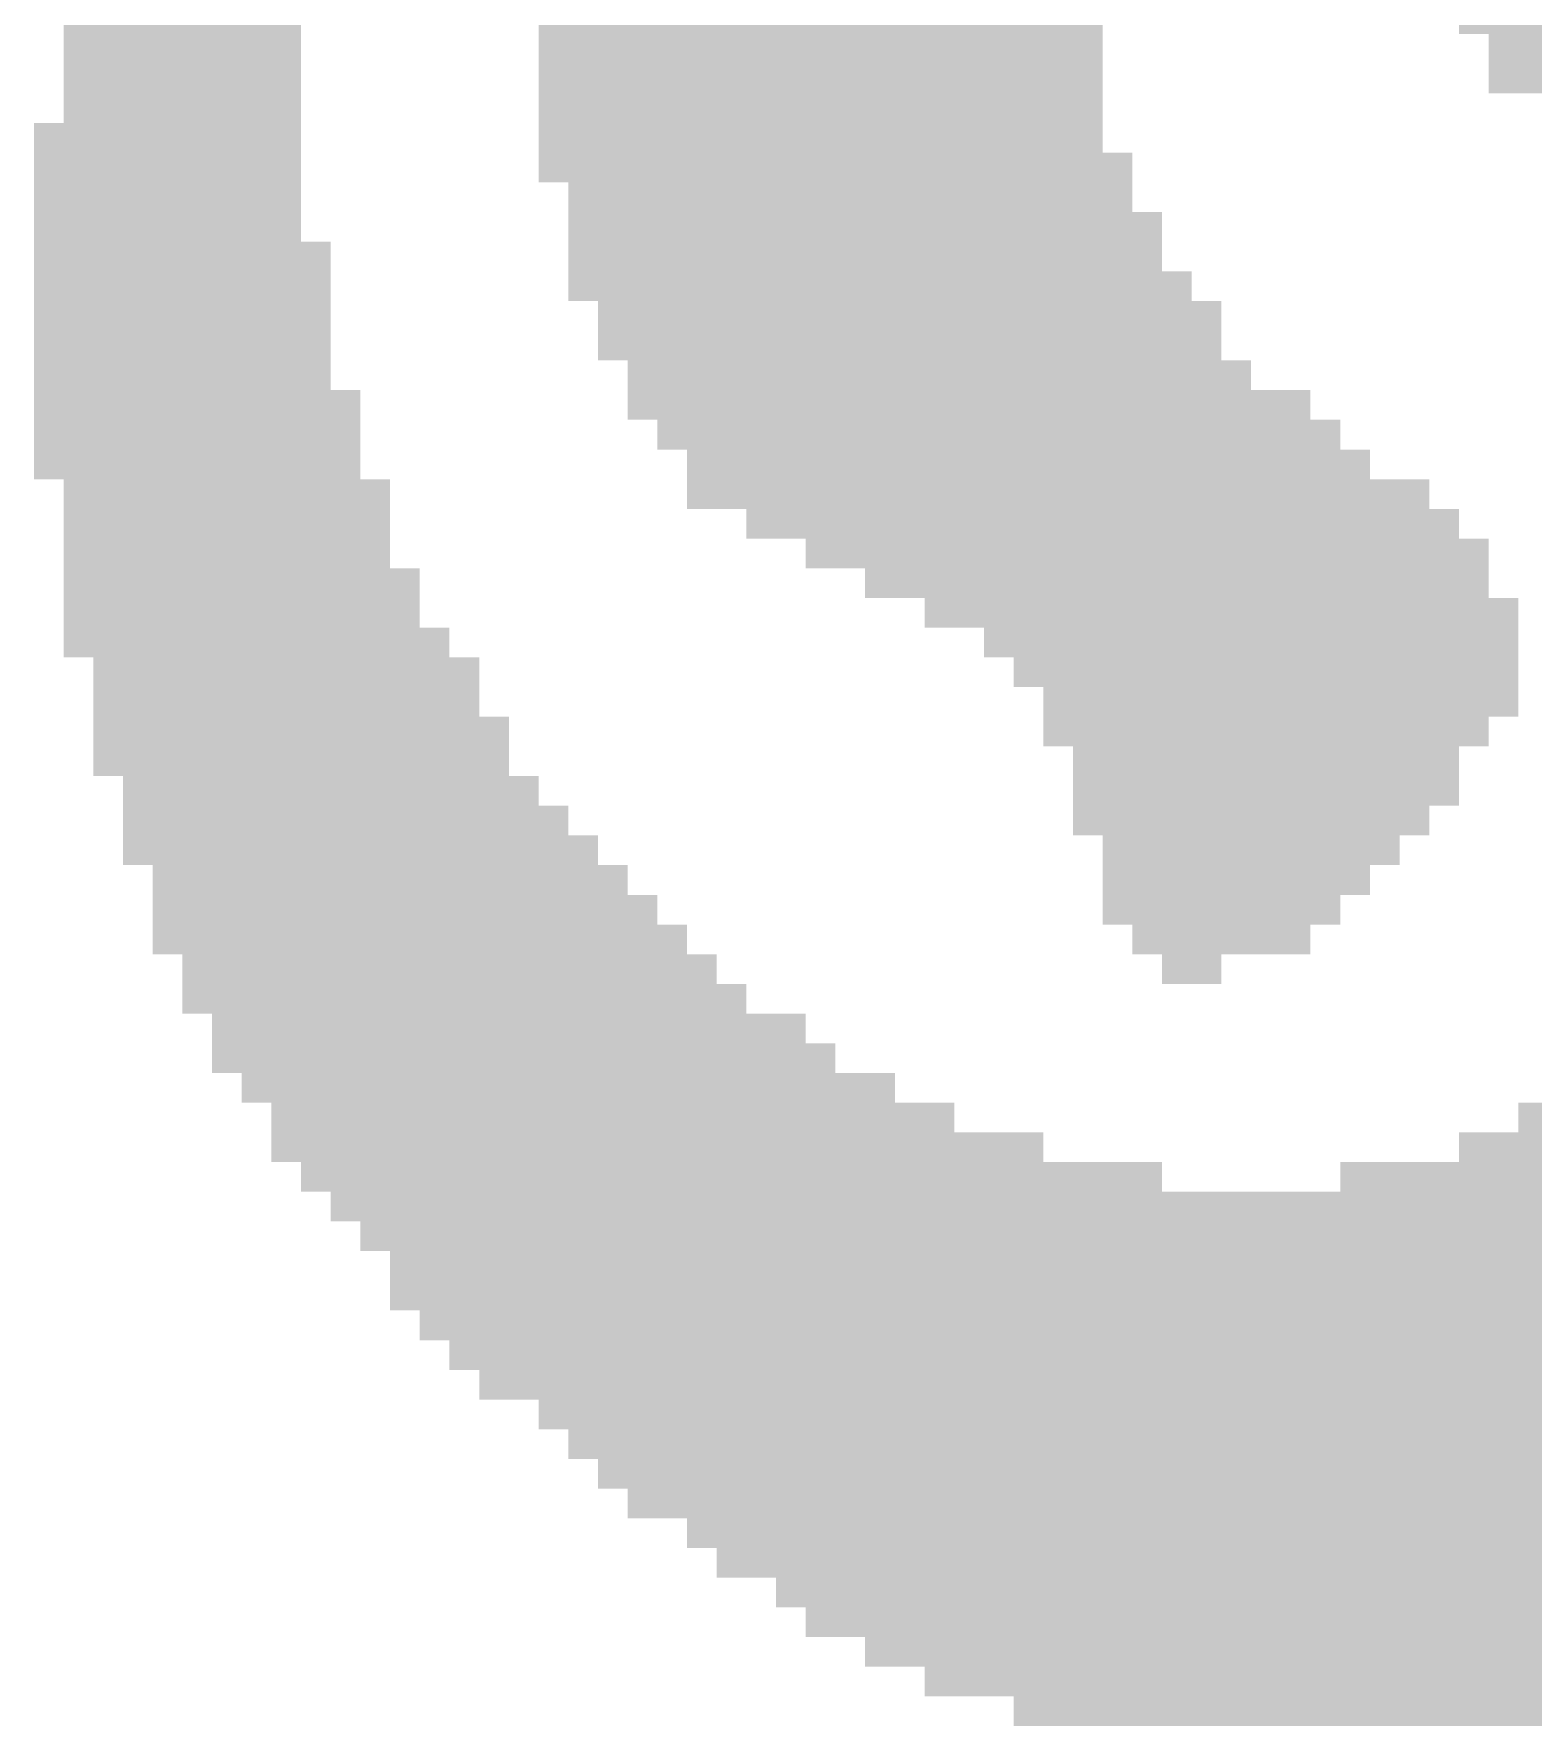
# Model space of a CAD drawing. Extents: x -33.1 to 40.1, y -20.3 to 20.1.
# Drawn here: x 34.668 to 35.951, y -18.673 to -17.225 of the extents above; entities that cross this region are included whole.
import ezdxf

# ---------------------------------------------------------------- set-up
doc = ezdxf.new("R2010")
doc.units = 0
doc.layers.add('21', color=253, linetype='CONTINUOUS')

# ---------------------------------------------------------------- blocks, each defined once
blk = doc.blocks.new('RECT')
blk.add_solid([(-0.5, -0.5), (0.5, -0.5), (-0.5, 0.5), (0.5, 0.5)])

msp = doc.modelspace()

# ---------------------------------------------------------------- block references
at = {"layer": '21', "xscale": 0.0254, "yscale": 0.0254, "rotation": 90}
for p in [(34.7064, -17.2124), (34.7318, -17.2124), (34.7572, -17.2124), (34.7826, -17.2124), (34.808, -17.2124), (34.8334, -17.2124), (34.8588, -17.2124), (34.8842, -17.2124), (35.1128, -17.2124), (35.1382, -17.2124), (35.1636, -17.2124), (35.189, -17.2124), (35.2144, -17.2124), (35.2398, -17.2124), (35.2652, -17.2124), (35.2906, -17.2124), (35.316, -17.2124), (35.3414, -17.2124), (35.3668, -17.2124), (35.3922, -17.2124), (35.4176, -17.2124), (35.443, -17.2124), (35.4684, -17.2124), (35.4938, -17.2124), (35.5192, -17.2124), (35.5446, -17.2124), (35.57, -17.2124), (35.9002, -17.2124), (35.9256, -17.2124), (35.951, -17.2124), (34.7064, -17.2378), (34.7318, -17.2378), (34.7572, -17.2378), (34.7826, -17.2378), (34.808, -17.2378), (34.8334, -17.2378), (34.8588, -17.2378), (34.8842, -17.2378), (35.1128, -17.2378), (35.1382, -17.2378), (35.1636, -17.2378), (35.189, -17.2378), (35.2144, -17.2378), (35.2398, -17.2378), (35.2652, -17.2378), (35.2906, -17.2378), (35.316, -17.2378), (35.3414, -17.2378), (35.3668, -17.2378), (35.3922, -17.2378), (35.4176, -17.2378), (35.443, -17.2378), (35.4684, -17.2378), (35.4938, -17.2378), (35.5192, -17.2378), (35.5446, -17.2378), (35.57, -17.2378), (35.9256, -17.2378), (35.951, -17.2378), (34.7064, -17.2632), (34.7318, -17.2632), (34.7572, -17.2632), (34.7826, -17.2632), (34.808, -17.2632), (34.8334, -17.2632), (34.8588, -17.2632), (34.8842, -17.2632), (35.1128, -17.2632), (35.1382, -17.2632), (35.1636, -17.2632), (35.189, -17.2632), (35.2144, -17.2632), (35.2398, -17.2632), (35.2652, -17.2632), (35.2906, -17.2632), (35.316, -17.2632), (35.3414, -17.2632), (35.3668, -17.2632), (35.3922, -17.2632), (35.4176, -17.2632), (35.443, -17.2632), (35.4684, -17.2632), (35.4938, -17.2632), (35.5192, -17.2632), (35.5446, -17.2632), (35.57, -17.2632), (35.9256, -17.2632), (35.951, -17.2632), (34.7064, -17.2886), (34.7318, -17.2886), (34.7572, -17.2886), (34.7826, -17.2886), (34.808, -17.2886), (34.8334, -17.2886), (34.8588, -17.2886), (34.8842, -17.2886), (35.1128, -17.2886), (35.1382, -17.2886), (35.1636, -17.2886), (35.189, -17.2886), (35.2144, -17.2886), (35.2398, -17.2886), (35.2652, -17.2886), (35.2906, -17.2886), (35.316, -17.2886), (35.3414, -17.2886), (35.3668, -17.2886), (35.3922, -17.2886), (35.4176, -17.2886), (35.443, -17.2886), (35.4684, -17.2886), (35.4938, -17.2886), (35.5192, -17.2886), (35.5446, -17.2886), (35.57, -17.2886), (34.681, -17.314), (34.7064, -17.314), (34.7318, -17.314), (34.7572, -17.314), (34.7826, -17.314), (34.808, -17.314), (34.8334, -17.314), (34.8588, -17.314), (34.8842, -17.314), (35.1128, -17.314), (35.1382, -17.314), (35.1636, -17.314), (35.189, -17.314), (35.2144, -17.314), (35.2398, -17.314), (35.2652, -17.314), (35.2906, -17.314), (35.316, -17.314), (35.3414, -17.314), (35.3668, -17.314), (35.3922, -17.314), (35.4176, -17.314), (35.443, -17.314), (35.4684, -17.314), (35.4938, -17.314), (35.5192, -17.314), (35.5446, -17.314), (35.57, -17.314), (34.681, -17.3394), (34.7064, -17.3394), (34.7318, -17.3394), (34.7572, -17.3394), (34.7826, -17.3394), (34.808, -17.3394), (34.8334, -17.3394), (34.8588, -17.3394), (34.8842, -17.3394), (35.1128, -17.3394), (35.1382, -17.3394), (35.1636, -17.3394), (35.189, -17.3394), (35.2144, -17.3394), (35.2398, -17.3394), (35.2652, -17.3394), (35.2906, -17.3394), (35.316, -17.3394), (35.3414, -17.3394), (35.3668, -17.3394), (35.3922, -17.3394), (35.4176, -17.3394), (35.443, -17.3394), (35.4684, -17.3394), (35.4938, -17.3394), (35.5192, -17.3394), (35.5446, -17.3394), (35.57, -17.3394), (35.5954, -17.3394), (34.681, -17.3648), (34.7064, -17.3648), (34.7318, -17.3648), (34.7572, -17.3648), (34.7826, -17.3648), (34.808, -17.3648), (34.8334, -17.3648), (34.8588, -17.3648), (34.8842, -17.3648), (35.1382, -17.3648), (35.1636, -17.3648), (35.189, -17.3648), (35.2144, -17.3648), (35.2398, -17.3648), (35.2652, -17.3648), (35.2906, -17.3648), (35.316, -17.3648), (35.3414, -17.3648), (35.3668, -17.3648), (35.3922, -17.3648), (35.4176, -17.3648), (35.443, -17.3648), (35.4684, -17.3648), (35.4938, -17.3648), (35.5192, -17.3648), (35.5446, -17.3648), (35.57, -17.3648), (35.5954, -17.3648), (34.681, -17.3902), (34.7064, -17.3902), (34.7318, -17.3902), (34.7572, -17.3902), (34.7826, -17.3902), (34.808, -17.3902), (34.8334, -17.3902), (34.8588, -17.3902), (34.8842, -17.3902), (35.1382, -17.3902), (35.1636, -17.3902), (35.189, -17.3902), (35.2144, -17.3902), (35.2398, -17.3902), (35.2652, -17.3902), (35.2906, -17.3902), (35.316, -17.3902), (35.3414, -17.3902), (35.3668, -17.3902), (35.3922, -17.3902), (35.4176, -17.3902), (35.443, -17.3902), (35.4684, -17.3902), (35.4938, -17.3902), (35.5192, -17.3902), (35.5446, -17.3902), (35.57, -17.3902), (35.5954, -17.3902), (35.6208, -17.3902), (34.681, -17.4156), (34.7064, -17.4156), (34.7318, -17.4156), (34.7572, -17.4156), (34.7826, -17.4156), (34.808, -17.4156), (34.8334, -17.4156), (34.8588, -17.4156), (34.8842, -17.4156), (34.9096, -17.4156), (35.1382, -17.4156), (35.1636, -17.4156), (35.189, -17.4156), (35.2144, -17.4156), (35.2398, -17.4156), (35.2652, -17.4156), (35.2906, -17.4156), (35.316, -17.4156), (35.3414, -17.4156), (35.3668, -17.4156), (35.3922, -17.4156), (35.4176, -17.4156), (35.443, -17.4156), (35.4684, -17.4156), (35.4938, -17.4156), (35.5192, -17.4156), (35.5446, -17.4156), (35.57, -17.4156), (35.5954, -17.4156), (35.6208, -17.4156), (34.681, -17.441), (34.7064, -17.441), (34.7318, -17.441), (34.7572, -17.441), (34.7826, -17.441), (34.808, -17.441), (34.8334, -17.441), (34.8588, -17.441), (34.8842, -17.441), (34.9096, -17.441), (35.1382, -17.441), (35.1636, -17.441), (35.189, -17.441), (35.2144, -17.441), (35.2398, -17.441), (35.2652, -17.441), (35.2906, -17.441), (35.316, -17.441), (35.3414, -17.441), (35.3668, -17.441), (35.3922, -17.441), (35.4176, -17.441), (35.443, -17.441), (35.4684, -17.441), (35.4938, -17.441), (35.5192, -17.441), (35.5446, -17.441), (35.57, -17.441), (35.5954, -17.441), (35.6208, -17.441), (35.6462, -17.441), (34.681, -17.4664), (34.7064, -17.4664), (34.7318, -17.4664), (34.7572, -17.4664), (34.7826, -17.4664), (34.808, -17.4664), (34.8334, -17.4664), (34.8588, -17.4664), (34.8842, -17.4664), (34.9096, -17.4664), (35.1636, -17.4664), (35.189, -17.4664), (35.2144, -17.4664), (35.2398, -17.4664), (35.2652, -17.4664), (35.2906, -17.4664), (35.316, -17.4664), (35.3414, -17.4664), (35.3668, -17.4664), (35.3922, -17.4664), (35.4176, -17.4664), (35.443, -17.4664), (35.4684, -17.4664), (35.4938, -17.4664), (35.5192, -17.4664), (35.5446, -17.4664), (35.57, -17.4664), (35.5954, -17.4664), (35.6208, -17.4664), (35.6462, -17.4664), (35.6716, -17.4664), (34.681, -17.4918), (34.7064, -17.4918), (34.7318, -17.4918), (34.7572, -17.4918), (34.7826, -17.4918), (34.808, -17.4918), (34.8334, -17.4918), (34.8588, -17.4918), (34.8842, -17.4918), (34.9096, -17.4918), (35.1636, -17.4918), (35.189, -17.4918), (35.2144, -17.4918), (35.2398, -17.4918), (35.2652, -17.4918), (35.2906, -17.4918), (35.316, -17.4918), (35.3414, -17.4918), (35.3668, -17.4918), (35.3922, -17.4918), (35.4176, -17.4918), (35.443, -17.4918), (35.4684, -17.4918), (35.4938, -17.4918), (35.5192, -17.4918), (35.5446, -17.4918), (35.57, -17.4918), (35.5954, -17.4918), (35.6208, -17.4918), (35.6462, -17.4918), (35.6716, -17.4918), (34.681, -17.5172), (34.7064, -17.5172), (34.7318, -17.5172), (34.7572, -17.5172), (34.7826, -17.5172), (34.808, -17.5172), (34.8334, -17.5172), (34.8588, -17.5172), (34.8842, -17.5172), (34.9096, -17.5172), (35.189, -17.5172), (35.2144, -17.5172), (35.2398, -17.5172), (35.2652, -17.5172), (35.2906, -17.5172), (35.316, -17.5172), (35.3414, -17.5172), (35.3668, -17.5172), (35.3922, -17.5172), (35.4176, -17.5172), (35.443, -17.5172), (35.4684, -17.5172), (35.4938, -17.5172), (35.5192, -17.5172), (35.5446, -17.5172), (35.57, -17.5172), (35.5954, -17.5172), (35.6208, -17.5172), (35.6462, -17.5172), (35.6716, -17.5172), (35.697, -17.5172), (34.681, -17.5426), (34.7064, -17.5426), (34.7318, -17.5426), (34.7572, -17.5426), (34.7826, -17.5426), (34.808, -17.5426), (34.8334, -17.5426), (34.8588, -17.5426), (34.8842, -17.5426), (34.9096, -17.5426), (34.935, -17.5426), (35.189, -17.5426), (35.2144, -17.5426), (35.2398, -17.5426), (35.2652, -17.5426), (35.2906, -17.5426), (35.316, -17.5426), (35.3414, -17.5426), (35.3668, -17.5426), (35.3922, -17.5426), (35.4176, -17.5426), (35.443, -17.5426), (35.4684, -17.5426), (35.4938, -17.5426), (35.5192, -17.5426), (35.5446, -17.5426), (35.57, -17.5426), (35.5954, -17.5426), (35.6208, -17.5426), (35.6462, -17.5426), (35.6716, -17.5426), (35.697, -17.5426), (35.7224, -17.5426), (35.7478, -17.5426), (34.681, -17.568), (34.7064, -17.568), (34.7318, -17.568), (34.7572, -17.568), (34.7826, -17.568), (34.808, -17.568), (34.8334, -17.568), (34.8588, -17.568), (34.8842, -17.568), (34.9096, -17.568), (34.935, -17.568), (35.2144, -17.568), (35.2398, -17.568), (35.2652, -17.568), (35.2906, -17.568), (35.316, -17.568), (35.3414, -17.568), (35.3668, -17.568), (35.3922, -17.568), (35.4176, -17.568), (35.443, -17.568), (35.4684, -17.568), (35.4938, -17.568), (35.5192, -17.568), (35.5446, -17.568), (35.57, -17.568), (35.5954, -17.568), (35.6208, -17.568), (35.6462, -17.568), (35.6716, -17.568), (35.697, -17.568), (35.7224, -17.568), (35.7478, -17.568), (35.7732, -17.568), (34.681, -17.5934), (34.7064, -17.5934), (34.7318, -17.5934), (34.7572, -17.5934), (34.7826, -17.5934), (34.808, -17.5934), (34.8334, -17.5934), (34.8588, -17.5934), (34.8842, -17.5934), (34.9096, -17.5934), (34.935, -17.5934), (35.2398, -17.5934), (35.2652, -17.5934), (35.2906, -17.5934), (35.316, -17.5934), (35.3414, -17.5934), (35.3668, -17.5934), (35.3922, -17.5934), (35.4176, -17.5934), (35.443, -17.5934), (35.4684, -17.5934), (35.4938, -17.5934), (35.5192, -17.5934), (35.5446, -17.5934), (35.57, -17.5934), (35.5954, -17.5934), (35.6208, -17.5934), (35.6462, -17.5934), (35.6716, -17.5934), (35.697, -17.5934), (35.7224, -17.5934), (35.7478, -17.5934), (35.7732, -17.5934), (35.7986, -17.5934), (34.7064, -17.6188), (34.7318, -17.6188), (34.7572, -17.6188), (34.7826, -17.6188), (34.808, -17.6188), (34.8334, -17.6188), (34.8588, -17.6188), (34.8842, -17.6188), (34.9096, -17.6188), (34.935, -17.6188), (34.9604, -17.6188), (35.2398, -17.6188), (35.2652, -17.6188), (35.2906, -17.6188), (35.316, -17.6188), (35.3414, -17.6188), (35.3668, -17.6188), (35.3922, -17.6188), (35.4176, -17.6188), (35.443, -17.6188), (35.4684, -17.6188), (35.4938, -17.6188), (35.5192, -17.6188), (35.5446, -17.6188), (35.57, -17.6188), (35.5954, -17.6188), (35.6208, -17.6188), (35.6462, -17.6188), (35.6716, -17.6188), (35.697, -17.6188), (35.7224, -17.6188), (35.7478, -17.6188), (35.7732, -17.6188), (35.7986, -17.6188), (35.824, -17.6188), (35.8494, -17.6188), (34.7064, -17.6442), (34.7318, -17.6442), (34.7572, -17.6442), (34.7826, -17.6442), (34.808, -17.6442), (34.8334, -17.6442), (34.8588, -17.6442), (34.8842, -17.6442), (34.9096, -17.6442), (34.935, -17.6442), (34.9604, -17.6442), (35.2906, -17.6442), (35.316, -17.6442), (35.3414, -17.6442), (35.3668, -17.6442), (35.3922, -17.6442), (35.4176, -17.6442), (35.443, -17.6442), (35.4684, -17.6442), (35.4938, -17.6442), (35.5192, -17.6442), (35.5446, -17.6442), (35.57, -17.6442), (35.5954, -17.6442), (35.6208, -17.6442), (35.6462, -17.6442), (35.6716, -17.6442), (35.697, -17.6442), (35.7224, -17.6442), (35.7478, -17.6442), (35.7732, -17.6442), (35.7986, -17.6442), (35.824, -17.6442), (35.8494, -17.6442), (35.8748, -17.6442), (34.7064, -17.6696), (34.7318, -17.6696), (34.7572, -17.6696), (34.7826, -17.6696), (34.808, -17.6696), (34.8334, -17.6696), (34.8588, -17.6696), (34.8842, -17.6696), (34.9096, -17.6696), (34.935, -17.6696), (34.9604, -17.6696), (35.3414, -17.6696), (35.3668, -17.6696), (35.3922, -17.6696), (35.4176, -17.6696), (35.443, -17.6696), (35.4684, -17.6696), (35.4938, -17.6696), (35.5192, -17.6696), (35.5446, -17.6696), (35.57, -17.6696), (35.5954, -17.6696), (35.6208, -17.6696), (35.6462, -17.6696), (35.6716, -17.6696), (35.697, -17.6696), (35.7224, -17.6696), (35.7478, -17.6696), (35.7732, -17.6696), (35.7986, -17.6696), (35.824, -17.6696), (35.8494, -17.6696), (35.8748, -17.6696), (35.9002, -17.6696), (34.7064, -17.695), (34.7318, -17.695), (34.7572, -17.695), (34.7826, -17.695), (34.808, -17.695), (34.8334, -17.695), (34.8588, -17.695), (34.8842, -17.695), (34.9096, -17.695), (34.935, -17.695), (34.9604, -17.695), (34.9858, -17.695), (35.3922, -17.695), (35.4176, -17.695), (35.443, -17.695), (35.4684, -17.695), (35.4938, -17.695), (35.5192, -17.695), (35.5446, -17.695), (35.57, -17.695), (35.5954, -17.695), (35.6208, -17.695), (35.6462, -17.695), (35.6716, -17.695), (35.697, -17.695), (35.7224, -17.695), (35.7478, -17.695), (35.7732, -17.695), (35.7986, -17.695), (35.824, -17.695), (35.8494, -17.695), (35.8748, -17.695), (35.9002, -17.695), (34.7064, -17.7204), (34.7318, -17.7204), (34.7572, -17.7204), (34.7826, -17.7204), (34.808, -17.7204), (34.8334, -17.7204), (34.8588, -17.7204), (34.8842, -17.7204), (34.9096, -17.7204), (34.935, -17.7204), (34.9604, -17.7204), (34.9858, -17.7204), (35.443, -17.7204), (35.4684, -17.7204), (35.4938, -17.7204), (35.5192, -17.7204), (35.5446, -17.7204), (35.57, -17.7204), (35.5954, -17.7204), (35.6208, -17.7204), (35.6462, -17.7204), (35.6716, -17.7204), (35.697, -17.7204), (35.7224, -17.7204), (35.7478, -17.7204), (35.7732, -17.7204), (35.7986, -17.7204), (35.824, -17.7204), (35.8494, -17.7204), (35.8748, -17.7204), (35.9002, -17.7204), (35.9256, -17.7204), (34.7064, -17.7458), (34.7318, -17.7458), (34.7572, -17.7458), (34.7826, -17.7458), (34.808, -17.7458), (34.8334, -17.7458), (34.8588, -17.7458), (34.8842, -17.7458), (34.9096, -17.7458), (34.935, -17.7458), (34.9604, -17.7458), (34.9858, -17.7458), (35.0112, -17.7458), (35.4938, -17.7458), (35.5192, -17.7458), (35.5446, -17.7458), (35.57, -17.7458), (35.5954, -17.7458), (35.6208, -17.7458), (35.6462, -17.7458), (35.6716, -17.7458), (35.697, -17.7458), (35.7224, -17.7458), (35.7478, -17.7458), (35.7732, -17.7458), (35.7986, -17.7458), (35.824, -17.7458), (35.8494, -17.7458), (35.8748, -17.7458), (35.9002, -17.7458), (35.9256, -17.7458), (34.7318, -17.7712), (34.7572, -17.7712), (34.7826, -17.7712), (34.808, -17.7712), (34.8334, -17.7712), (34.8588, -17.7712), (34.8842, -17.7712), (34.9096, -17.7712), (34.935, -17.7712), (34.9604, -17.7712), (34.9858, -17.7712), (35.0112, -17.7712), (35.0366, -17.7712), (35.5192, -17.7712), (35.5446, -17.7712), (35.57, -17.7712), (35.5954, -17.7712), (35.6208, -17.7712), (35.6462, -17.7712), (35.6716, -17.7712), (35.697, -17.7712), (35.7224, -17.7712), (35.7478, -17.7712), (35.7732, -17.7712), (35.7986, -17.7712), (35.824, -17.7712), (35.8494, -17.7712), (35.8748, -17.7712), (35.9002, -17.7712), (35.9256, -17.7712), (34.7318, -17.7966), (34.7572, -17.7966), (34.7826, -17.7966), (34.808, -17.7966), (34.8334, -17.7966), (34.8588, -17.7966), (34.8842, -17.7966), (34.9096, -17.7966), (34.935, -17.7966), (34.9604, -17.7966), (34.9858, -17.7966), (35.0112, -17.7966), (35.0366, -17.7966), (35.5446, -17.7966), (35.57, -17.7966), (35.5954, -17.7966), (35.6208, -17.7966), (35.6462, -17.7966), (35.6716, -17.7966), (35.697, -17.7966), (35.7224, -17.7966), (35.7478, -17.7966), (35.7732, -17.7966), (35.7986, -17.7966), (35.824, -17.7966), (35.8494, -17.7966), (35.8748, -17.7966), (35.9002, -17.7966), (35.9256, -17.7966), (34.7318, -17.822), (34.7572, -17.822), (34.7826, -17.822), (34.808, -17.822), (34.8334, -17.822), (34.8588, -17.822), (34.8842, -17.822), (34.9096, -17.822), (34.935, -17.822), (34.9604, -17.822), (34.9858, -17.822), (35.0112, -17.822), (35.0366, -17.822), (35.062, -17.822), (35.5446, -17.822), (35.57, -17.822), (35.5954, -17.822), (35.6208, -17.822), (35.6462, -17.822), (35.6716, -17.822), (35.697, -17.822), (35.7224, -17.822), (35.7478, -17.822), (35.7732, -17.822), (35.7986, -17.822), (35.824, -17.822), (35.8494, -17.822), (35.8748, -17.822), (35.9002, -17.822), (34.7318, -17.8474), (34.7572, -17.8474), (34.7826, -17.8474), (34.808, -17.8474), (34.8334, -17.8474), (34.8588, -17.8474), (34.8842, -17.8474), (34.9096, -17.8474), (34.935, -17.8474), (34.9604, -17.8474), (34.9858, -17.8474), (35.0112, -17.8474), (35.0366, -17.8474), (35.062, -17.8474), (35.57, -17.8474), (35.5954, -17.8474), (35.6208, -17.8474), (35.6462, -17.8474), (35.6716, -17.8474), (35.697, -17.8474), (35.7224, -17.8474), (35.7478, -17.8474), (35.7732, -17.8474), (35.7986, -17.8474), (35.824, -17.8474), (35.8494, -17.8474), (35.8748, -17.8474), (34.7572, -17.8728), (34.7826, -17.8728), (34.808, -17.8728), (34.8334, -17.8728), (34.8588, -17.8728), (34.8842, -17.8728), (34.9096, -17.8728), (34.935, -17.8728), (34.9604, -17.8728), (34.9858, -17.8728), (35.0112, -17.8728), (35.0366, -17.8728), (35.062, -17.8728), (35.0874, -17.8728), (35.57, -17.8728), (35.5954, -17.8728), (35.6208, -17.8728), (35.6462, -17.8728), (35.6716, -17.8728), (35.697, -17.8728), (35.7224, -17.8728), (35.7478, -17.8728), (35.7732, -17.8728), (35.7986, -17.8728), (35.824, -17.8728), (35.8494, -17.8728), (35.8748, -17.8728), (34.7572, -17.8982), (34.7826, -17.8982), (34.808, -17.8982), (34.8334, -17.8982), (34.8588, -17.8982), (34.8842, -17.8982), (34.9096, -17.8982), (34.935, -17.8982), (34.9604, -17.8982), (34.9858, -17.8982), (35.0112, -17.8982), (35.0366, -17.8982), (35.062, -17.8982), (35.0874, -17.8982), (35.1128, -17.8982), (35.57, -17.8982), (35.5954, -17.8982), (35.6208, -17.8982), (35.6462, -17.8982), (35.6716, -17.8982), (35.697, -17.8982), (35.7224, -17.8982), (35.7478, -17.8982), (35.7732, -17.8982), (35.7986, -17.8982), (35.824, -17.8982), (35.8494, -17.8982), (34.7572, -17.9236), (34.7826, -17.9236), (34.808, -17.9236), (34.8334, -17.9236), (34.8588, -17.9236), (34.8842, -17.9236), (34.9096, -17.9236), (34.935, -17.9236), (34.9604, -17.9236), (34.9858, -17.9236), (35.0112, -17.9236), (35.0366, -17.9236), (35.062, -17.9236), (35.0874, -17.9236), (35.1128, -17.9236), (35.1382, -17.9236), (35.5954, -17.9236), (35.6208, -17.9236), (35.6462, -17.9236), (35.6716, -17.9236), (35.697, -17.9236), (35.7224, -17.9236), (35.7478, -17.9236), (35.7732, -17.9236), (35.7986, -17.9236), (35.824, -17.9236), (34.7826, -17.949), (34.808, -17.949), (34.8334, -17.949), (34.8588, -17.949), (34.8842, -17.949), (34.9096, -17.949), (34.935, -17.949), (34.9604, -17.949), (34.9858, -17.949), (35.0112, -17.949), (35.0366, -17.949), (35.062, -17.949), (35.0874, -17.949), (35.1128, -17.949), (35.1382, -17.949), (35.1636, -17.949), (35.5954, -17.949), (35.6208, -17.949), (35.6462, -17.949), (35.6716, -17.949), (35.697, -17.949), (35.7224, -17.949), (35.7478, -17.949), (35.7732, -17.949), (35.7986, -17.949), (34.7826, -17.9744), (34.808, -17.9744), (34.8334, -17.9744), (34.8588, -17.9744), (34.8842, -17.9744), (34.9096, -17.9744), (34.935, -17.9744), (34.9604, -17.9744), (34.9858, -17.9744), (35.0112, -17.9744), (35.0366, -17.9744), (35.062, -17.9744), (35.0874, -17.9744), (35.1128, -17.9744), (35.1382, -17.9744), (35.1636, -17.9744), (35.189, -17.9744), (35.5954, -17.9744), (35.6208, -17.9744), (35.6462, -17.9744), (35.6716, -17.9744), (35.697, -17.9744), (35.7224, -17.9744), (35.7478, -17.9744), (35.7732, -17.9744), (34.7826, -17.9998), (34.808, -17.9998), (34.8334, -17.9998), (34.8588, -17.9998), (34.8842, -17.9998), (34.9096, -17.9998), (34.935, -17.9998), (34.9604, -17.9998), (34.9858, -17.9998), (35.0112, -17.9998), (35.0366, -17.9998), (35.062, -17.9998), (35.0874, -17.9998), (35.1128, -17.9998), (35.1382, -17.9998), (35.1636, -17.9998), (35.189, -17.9998), (35.2144, -17.9998), (35.6208, -17.9998), (35.6462, -17.9998), (35.6716, -17.9998), (35.697, -17.9998), (35.7224, -17.9998), (35.7478, -17.9998), (34.808, -18.0252), (34.8334, -18.0252), (34.8588, -18.0252), (34.8842, -18.0252), (34.9096, -18.0252), (34.935, -18.0252), (34.9604, -18.0252), (34.9858, -18.0252), (35.0112, -18.0252), (35.0366, -18.0252), (35.062, -18.0252), (35.0874, -18.0252), (35.1128, -18.0252), (35.1382, -18.0252), (35.1636, -18.0252), (35.189, -18.0252), (35.2144, -18.0252), (35.2398, -18.0252), (35.6462, -18.0252), (35.6716, -18.0252), (34.808, -18.0506), (34.8334, -18.0506), (34.8588, -18.0506), (34.8842, -18.0506), (34.9096, -18.0506), (34.935, -18.0506), (34.9604, -18.0506), (34.9858, -18.0506), (35.0112, -18.0506), (35.0366, -18.0506), (35.062, -18.0506), (35.0874, -18.0506), (35.1128, -18.0506), (35.1382, -18.0506), (35.1636, -18.0506), (35.189, -18.0506), (35.2144, -18.0506), (35.2398, -18.0506), (35.2652, -18.0506), (34.8334, -18.076), (34.8588, -18.076), (34.8842, -18.076), (34.9096, -18.076), (34.935, -18.076), (34.9604, -18.076), (34.9858, -18.076), (35.0112, -18.076), (35.0366, -18.076), (35.062, -18.076), (35.0874, -18.076), (35.1128, -18.076), (35.1382, -18.076), (35.1636, -18.076), (35.189, -18.076), (35.2144, -18.076), (35.2398, -18.076), (35.2652, -18.076), (35.2906, -18.076), (35.316, -18.076), (34.8334, -18.1014), (34.8588, -18.1014), (34.8842, -18.1014), (34.9096, -18.1014), (34.935, -18.1014), (34.9604, -18.1014), (34.9858, -18.1014), (35.0112, -18.1014), (35.0366, -18.1014), (35.062, -18.1014), (35.0874, -18.1014), (35.1128, -18.1014), (35.1382, -18.1014), (35.1636, -18.1014), (35.189, -18.1014), (35.2144, -18.1014), (35.2398, -18.1014), (35.2652, -18.1014), (35.2906, -18.1014), (35.316, -18.1014), (35.3414, -18.1014), (34.8588, -18.1268), (34.8842, -18.1268), (34.9096, -18.1268), (34.935, -18.1268), (34.9604, -18.1268), (34.9858, -18.1268), (35.0112, -18.1268), (35.0366, -18.1268), (35.062, -18.1268), (35.0874, -18.1268), (35.1128, -18.1268), (35.1382, -18.1268), (35.1636, -18.1268), (35.189, -18.1268), (35.2144, -18.1268), (35.2398, -18.1268), (35.2652, -18.1268), (35.2906, -18.1268), (35.316, -18.1268), (35.3414, -18.1268), (35.3668, -18.1268), (35.3922, -18.1268), (34.8842, -18.1522), (34.9096, -18.1522), (34.935, -18.1522), (34.9604, -18.1522), (34.9858, -18.1522), (35.0112, -18.1522), (35.0366, -18.1522), (35.062, -18.1522), (35.0874, -18.1522), (35.1128, -18.1522), (35.1382, -18.1522), (35.1636, -18.1522), (35.189, -18.1522), (35.2144, -18.1522), (35.2398, -18.1522), (35.2652, -18.1522), (35.2906, -18.1522), (35.316, -18.1522), (35.3414, -18.1522), (35.3668, -18.1522), (35.3922, -18.1522), (35.4176, -18.1522), (35.443, -18.1522), (35.951, -18.1522), (34.8842, -18.1776), (34.9096, -18.1776), (34.935, -18.1776), (34.9604, -18.1776), (34.9858, -18.1776), (35.0112, -18.1776), (35.0366, -18.1776), (35.062, -18.1776), (35.0874, -18.1776), (35.1128, -18.1776), (35.1382, -18.1776), (35.1636, -18.1776), (35.189, -18.1776), (35.2144, -18.1776), (35.2398, -18.1776), (35.2652, -18.1776), (35.2906, -18.1776), (35.316, -18.1776), (35.3414, -18.1776), (35.3668, -18.1776), (35.3922, -18.1776), (35.4176, -18.1776), (35.443, -18.1776), (35.4684, -18.1776), (35.4938, -18.1776), (35.5192, -18.1776), (35.9002, -18.1776), (35.9256, -18.1776), (35.951, -18.1776), (34.9096, -18.203), (34.935, -18.203), (34.9604, -18.203), (34.9858, -18.203), (35.0112, -18.203), (35.0366, -18.203), (35.062, -18.203), (35.0874, -18.203), (35.1128, -18.203), (35.1382, -18.203), (35.1636, -18.203), (35.189, -18.203), (35.2144, -18.203), (35.2398, -18.203), (35.2652, -18.203), (35.2906, -18.203), (35.316, -18.203), (35.3414, -18.203), (35.3668, -18.203), (35.3922, -18.203), (35.4176, -18.203), (35.443, -18.203), (35.4684, -18.203), (35.4938, -18.203), (35.5192, -18.203), (35.5446, -18.203), (35.57, -18.203), (35.5954, -18.203), (35.6208, -18.203), (35.7986, -18.203), (35.824, -18.203), (35.8494, -18.203), (35.8748, -18.203), (35.9002, -18.203), (35.9256, -18.203), (35.951, -18.203), (34.935, -18.2284), (34.9604, -18.2284), (34.9858, -18.2284), (35.0112, -18.2284), (35.0366, -18.2284), (35.062, -18.2284), (35.0874, -18.2284), (35.1128, -18.2284), (35.1382, -18.2284), (35.1636, -18.2284), (35.189, -18.2284), (35.2144, -18.2284), (35.2398, -18.2284), (35.2652, -18.2284), (35.2906, -18.2284), (35.316, -18.2284), (35.3414, -18.2284), (35.3668, -18.2284), (35.3922, -18.2284), (35.4176, -18.2284), (35.443, -18.2284), (35.4684, -18.2284), (35.4938, -18.2284), (35.5192, -18.2284), (35.5446, -18.2284), (35.57, -18.2284), (35.5954, -18.2284), (35.6208, -18.2284), (35.6462, -18.2284), (35.6716, -18.2284), (35.697, -18.2284), (35.7224, -18.2284), (35.7478, -18.2284), (35.7732, -18.2284), (35.7986, -18.2284), (35.824, -18.2284), (35.8494, -18.2284), (35.8748, -18.2284), (35.9002, -18.2284), (35.9256, -18.2284), (35.951, -18.2284), (34.9604, -18.2538), (34.9858, -18.2538), (35.0112, -18.2538), (35.0366, -18.2538), (35.062, -18.2538), (35.0874, -18.2538), (35.1128, -18.2538), (35.1382, -18.2538), (35.1636, -18.2538), (35.189, -18.2538), (35.2144, -18.2538), (35.2398, -18.2538), (35.2652, -18.2538), (35.2906, -18.2538), (35.316, -18.2538), (35.3414, -18.2538), (35.3668, -18.2538), (35.3922, -18.2538), (35.4176, -18.2538), (35.443, -18.2538), (35.4684, -18.2538), (35.4938, -18.2538), (35.5192, -18.2538), (35.5446, -18.2538), (35.57, -18.2538), (35.5954, -18.2538), (35.6208, -18.2538), (35.6462, -18.2538), (35.6716, -18.2538), (35.697, -18.2538), (35.7224, -18.2538), (35.7478, -18.2538), (35.7732, -18.2538), (35.7986, -18.2538), (35.824, -18.2538), (35.8494, -18.2538), (35.8748, -18.2538), (35.9002, -18.2538), (35.9256, -18.2538), (35.951, -18.2538), (34.9858, -18.2792), (35.0112, -18.2792), (35.0366, -18.2792), (35.062, -18.2792), (35.0874, -18.2792), (35.1128, -18.2792), (35.1382, -18.2792), (35.1636, -18.2792), (35.189, -18.2792), (35.2144, -18.2792), (35.2398, -18.2792), (35.2652, -18.2792), (35.2906, -18.2792), (35.316, -18.2792), (35.3414, -18.2792), (35.3668, -18.2792), (35.3922, -18.2792), (35.4176, -18.2792), (35.443, -18.2792), (35.4684, -18.2792), (35.4938, -18.2792), (35.5192, -18.2792), (35.5446, -18.2792), (35.57, -18.2792), (35.5954, -18.2792), (35.6208, -18.2792), (35.6462, -18.2792), (35.6716, -18.2792), (35.697, -18.2792), (35.7224, -18.2792), (35.7478, -18.2792), (35.7732, -18.2792), (35.7986, -18.2792), (35.824, -18.2792), (35.8494, -18.2792), (35.8748, -18.2792), (35.9002, -18.2792), (35.9256, -18.2792), (35.951, -18.2792), (34.9858, -18.3046), (35.0112, -18.3046), (35.0366, -18.3046), (35.062, -18.3046), (35.0874, -18.3046), (35.1128, -18.3046), (35.1382, -18.3046), (35.1636, -18.3046), (35.189, -18.3046), (35.2144, -18.3046), (35.2398, -18.3046), (35.2652, -18.3046), (35.2906, -18.3046), (35.316, -18.3046), (35.3414, -18.3046), (35.3668, -18.3046), (35.3922, -18.3046), (35.4176, -18.3046), (35.443, -18.3046), (35.4684, -18.3046), (35.4938, -18.3046), (35.5192, -18.3046), (35.5446, -18.3046), (35.57, -18.3046), (35.5954, -18.3046), (35.6208, -18.3046), (35.6462, -18.3046), (35.6716, -18.3046), (35.697, -18.3046), (35.7224, -18.3046), (35.7478, -18.3046), (35.7732, -18.3046), (35.7986, -18.3046), (35.824, -18.3046), (35.8494, -18.3046), (35.8748, -18.3046), (35.9002, -18.3046), (35.9256, -18.3046), (35.951, -18.3046), (35.0112, -18.33), (35.0366, -18.33), (35.062, -18.33), (35.0874, -18.33), (35.1128, -18.33), (35.1382, -18.33), (35.1636, -18.33), (35.189, -18.33), (35.2144, -18.33), (35.2398, -18.33), (35.2652, -18.33), (35.2906, -18.33), (35.316, -18.33), (35.3414, -18.33), (35.3668, -18.33), (35.3922, -18.33), (35.4176, -18.33), (35.443, -18.33), (35.4684, -18.33), (35.4938, -18.33), (35.5192, -18.33), (35.5446, -18.33), (35.57, -18.33), (35.5954, -18.33), (35.6208, -18.33), (35.6462, -18.33), (35.6716, -18.33), (35.697, -18.33), (35.7224, -18.33), (35.7478, -18.33), (35.7732, -18.33), (35.7986, -18.33), (35.824, -18.33), (35.8494, -18.33), (35.8748, -18.33), (35.9002, -18.33), (35.9256, -18.33), (35.951, -18.33), (35.0366, -18.3554), (35.062, -18.3554), (35.0874, -18.3554), (35.1128, -18.3554), (35.1382, -18.3554), (35.1636, -18.3554), (35.189, -18.3554), (35.2144, -18.3554), (35.2398, -18.3554), (35.2652, -18.3554), (35.2906, -18.3554), (35.316, -18.3554), (35.3414, -18.3554), (35.3668, -18.3554), (35.3922, -18.3554), (35.4176, -18.3554), (35.443, -18.3554), (35.4684, -18.3554), (35.4938, -18.3554), (35.5192, -18.3554), (35.5446, -18.3554), (35.57, -18.3554), (35.5954, -18.3554), (35.6208, -18.3554), (35.6462, -18.3554), (35.6716, -18.3554), (35.697, -18.3554), (35.7224, -18.3554), (35.7478, -18.3554), (35.7732, -18.3554), (35.7986, -18.3554), (35.824, -18.3554), (35.8494, -18.3554), (35.8748, -18.3554), (35.9002, -18.3554), (35.9256, -18.3554), (35.951, -18.3554), (35.062, -18.3808), (35.0874, -18.3808), (35.1128, -18.3808), (35.1382, -18.3808), (35.1636, -18.3808), (35.189, -18.3808), (35.2144, -18.3808), (35.2398, -18.3808), (35.2652, -18.3808), (35.2906, -18.3808), (35.316, -18.3808), (35.3414, -18.3808), (35.3668, -18.3808), (35.3922, -18.3808), (35.4176, -18.3808), (35.443, -18.3808), (35.4684, -18.3808), (35.4938, -18.3808), (35.5192, -18.3808), (35.5446, -18.3808), (35.57, -18.3808), (35.5954, -18.3808), (35.6208, -18.3808), (35.6462, -18.3808), (35.6716, -18.3808), (35.697, -18.3808), (35.7224, -18.3808), (35.7478, -18.3808), (35.7732, -18.3808), (35.7986, -18.3808), (35.824, -18.3808), (35.8494, -18.3808), (35.8748, -18.3808), (35.9002, -18.3808), (35.9256, -18.3808), (35.951, -18.3808), (35.1128, -18.4062), (35.1382, -18.4062), (35.1636, -18.4062), (35.189, -18.4062), (35.2144, -18.4062), (35.2398, -18.4062), (35.2652, -18.4062), (35.2906, -18.4062), (35.316, -18.4062), (35.3414, -18.4062), (35.3668, -18.4062), (35.3922, -18.4062), (35.4176, -18.4062), (35.443, -18.4062), (35.4684, -18.4062), (35.4938, -18.4062), (35.5192, -18.4062), (35.5446, -18.4062), (35.57, -18.4062), (35.5954, -18.4062), (35.6208, -18.4062), (35.6462, -18.4062), (35.6716, -18.4062), (35.697, -18.4062), (35.7224, -18.4062), (35.7478, -18.4062), (35.7732, -18.4062), (35.7986, -18.4062), (35.824, -18.4062), (35.8494, -18.4062), (35.8748, -18.4062), (35.9002, -18.4062), (35.9256, -18.4062), (35.951, -18.4062), (35.1382, -18.4316), (35.1636, -18.4316), (35.189, -18.4316), (35.2144, -18.4316), (35.2398, -18.4316), (35.2652, -18.4316), (35.2906, -18.4316), (35.316, -18.4316), (35.3414, -18.4316), (35.3668, -18.4316), (35.3922, -18.4316), (35.4176, -18.4316), (35.443, -18.4316), (35.4684, -18.4316), (35.4938, -18.4316), (35.5192, -18.4316), (35.5446, -18.4316), (35.57, -18.4316), (35.5954, -18.4316), (35.6208, -18.4316), (35.6462, -18.4316), (35.6716, -18.4316), (35.697, -18.4316), (35.7224, -18.4316), (35.7478, -18.4316), (35.7732, -18.4316), (35.7986, -18.4316), (35.824, -18.4316), (35.8494, -18.4316), (35.8748, -18.4316), (35.9002, -18.4316), (35.9256, -18.4316), (35.951, -18.4316), (35.1636, -18.457), (35.189, -18.457), (35.2144, -18.457), (35.2398, -18.457), (35.2652, -18.457), (35.2906, -18.457), (35.316, -18.457), (35.3414, -18.457), (35.3668, -18.457), (35.3922, -18.457), (35.4176, -18.457), (35.443, -18.457), (35.4684, -18.457), (35.4938, -18.457), (35.5192, -18.457), (35.5446, -18.457), (35.57, -18.457), (35.5954, -18.457), (35.6208, -18.457), (35.6462, -18.457), (35.6716, -18.457), (35.697, -18.457), (35.7224, -18.457), (35.7478, -18.457), (35.7732, -18.457), (35.7986, -18.457), (35.824, -18.457), (35.8494, -18.457), (35.8748, -18.457), (35.9002, -18.457), (35.9256, -18.457), (35.951, -18.457), (35.189, -18.4824), (35.2144, -18.4824), (35.2398, -18.4824), (35.2652, -18.4824), (35.2906, -18.4824), (35.316, -18.4824), (35.3414, -18.4824), (35.3668, -18.4824), (35.3922, -18.4824), (35.4176, -18.4824), (35.443, -18.4824), (35.4684, -18.4824), (35.4938, -18.4824), (35.5192, -18.4824), (35.5446, -18.4824), (35.57, -18.4824), (35.5954, -18.4824), (35.6208, -18.4824), (35.6462, -18.4824), (35.6716, -18.4824), (35.697, -18.4824), (35.7224, -18.4824), (35.7478, -18.4824), (35.7732, -18.4824), (35.7986, -18.4824), (35.824, -18.4824), (35.8494, -18.4824), (35.8748, -18.4824), (35.9002, -18.4824), (35.9256, -18.4824), (35.951, -18.4824), (35.2398, -18.5078), (35.2652, -18.5078), (35.2906, -18.5078), (35.316, -18.5078), (35.3414, -18.5078), (35.3668, -18.5078), (35.3922, -18.5078), (35.4176, -18.5078), (35.443, -18.5078), (35.4684, -18.5078), (35.4938, -18.5078), (35.5192, -18.5078), (35.5446, -18.5078), (35.57, -18.5078), (35.5954, -18.5078), (35.6208, -18.5078), (35.6462, -18.5078), (35.6716, -18.5078), (35.697, -18.5078), (35.7224, -18.5078), (35.7478, -18.5078), (35.7732, -18.5078), (35.7986, -18.5078), (35.824, -18.5078), (35.8494, -18.5078), (35.8748, -18.5078), (35.9002, -18.5078), (35.9256, -18.5078), (35.951, -18.5078), (35.2652, -18.5332), (35.2906, -18.5332), (35.316, -18.5332), (35.3414, -18.5332), (35.3668, -18.5332), (35.3922, -18.5332), (35.4176, -18.5332), (35.443, -18.5332), (35.4684, -18.5332), (35.4938, -18.5332), (35.5192, -18.5332), (35.5446, -18.5332), (35.57, -18.5332), (35.5954, -18.5332), (35.6208, -18.5332), (35.6462, -18.5332), (35.6716, -18.5332), (35.697, -18.5332), (35.7224, -18.5332), (35.7478, -18.5332), (35.7732, -18.5332), (35.7986, -18.5332), (35.824, -18.5332), (35.8494, -18.5332), (35.8748, -18.5332), (35.9002, -18.5332), (35.9256, -18.5332), (35.951, -18.5332), (35.316, -18.5586), (35.3414, -18.5586), (35.3668, -18.5586), (35.3922, -18.5586), (35.4176, -18.5586), (35.443, -18.5586), (35.4684, -18.5586), (35.4938, -18.5586), (35.5192, -18.5586), (35.5446, -18.5586), (35.57, -18.5586), (35.5954, -18.5586), (35.6208, -18.5586), (35.6462, -18.5586), (35.6716, -18.5586), (35.697, -18.5586), (35.7224, -18.5586), (35.7478, -18.5586), (35.7732, -18.5586), (35.7986, -18.5586), (35.824, -18.5586), (35.8494, -18.5586), (35.8748, -18.5586), (35.9002, -18.5586), (35.9256, -18.5586), (35.951, -18.5586), (35.3414, -18.584), (35.3668, -18.584), (35.3922, -18.584), (35.4176, -18.584), (35.443, -18.584), (35.4684, -18.584), (35.4938, -18.584), (35.5192, -18.584), (35.5446, -18.584), (35.57, -18.584), (35.5954, -18.584), (35.6208, -18.584), (35.6462, -18.584), (35.6716, -18.584), (35.697, -18.584), (35.7224, -18.584), (35.7478, -18.584), (35.7732, -18.584), (35.7986, -18.584), (35.824, -18.584), (35.8494, -18.584), (35.8748, -18.584), (35.9002, -18.584), (35.9256, -18.584), (35.951, -18.584), (35.3922, -18.6094), (35.4176, -18.6094), (35.443, -18.6094), (35.4684, -18.6094), (35.4938, -18.6094), (35.5192, -18.6094), (35.5446, -18.6094), (35.57, -18.6094), (35.5954, -18.6094), (35.6208, -18.6094), (35.6462, -18.6094), (35.6716, -18.6094), (35.697, -18.6094), (35.7224, -18.6094), (35.7478, -18.6094), (35.7732, -18.6094), (35.7986, -18.6094), (35.824, -18.6094), (35.8494, -18.6094), (35.8748, -18.6094), (35.9002, -18.6094), (35.9256, -18.6094), (35.951, -18.6094), (35.443, -18.6348), (35.4684, -18.6348), (35.4938, -18.6348), (35.5192, -18.6348), (35.5446, -18.6348), (35.57, -18.6348), (35.5954, -18.6348), (35.6208, -18.6348), (35.6462, -18.6348), (35.6716, -18.6348), (35.697, -18.6348), (35.7224, -18.6348), (35.7478, -18.6348), (35.7732, -18.6348), (35.7986, -18.6348), (35.824, -18.6348), (35.8494, -18.6348), (35.8748, -18.6348), (35.9002, -18.6348), (35.9256, -18.6348), (35.951, -18.6348), (35.5192, -18.6602), (35.5446, -18.6602), (35.57, -18.6602), (35.5954, -18.6602), (35.6208, -18.6602), (35.6462, -18.6602), (35.6716, -18.6602), (35.697, -18.6602), (35.7224, -18.6602), (35.7478, -18.6602), (35.7732, -18.6602), (35.7986, -18.6602), (35.824, -18.6602), (35.8494, -18.6602), (35.8748, -18.6602), (35.9002, -18.6602), (35.9256, -18.6602), (35.951, -18.6602)]:
    msp.add_blockref('RECT', p, dxfattribs=at)

doc.saveas('drawing.dxf')
